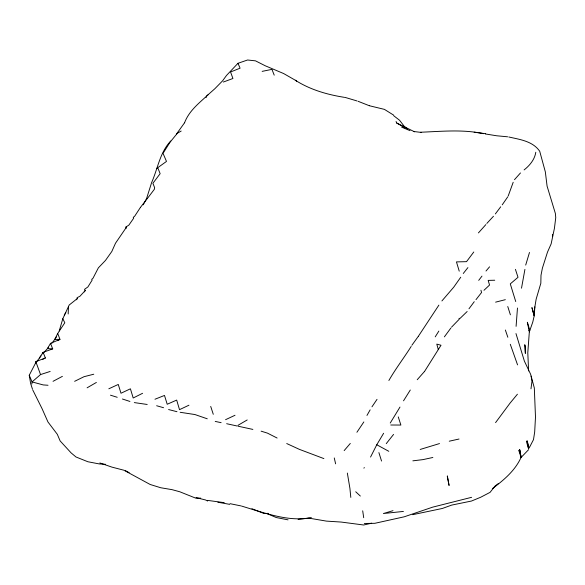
<?xml version="1.0" encoding="UTF-8"?>
<svg xmlns="http://www.w3.org/2000/svg" width="585" height="585" viewBox="0 0 585 585"><rect width="100%" height="100%" fill="white"/><g stroke="black" fill="none" stroke-linecap="round" stroke-linejoin="round"><path stroke-width="0.88" d="M517.469 308.017L516.094 326.35M68.167 313.984L68.489 306.54L69.198 305.012L77.469 298.445L77.066 297.699L79.86 296.324L85.249 290.54L84.518 289.348L87.904 286.942L92.145 280.113L91.728 279.359L92.964 278.314L98.375 267.842L105.454 260.457L111.808 251.499L115.508 243.214L126.36 227.331L126.009 226.943L128.839 225.145L133.702 218.183L133.27 217.327L134.594 216.34L140.356 207.529M508.76 136.978C519.889 139.53 532.642 141.065 539.714 151.252L545.337 171.88L547.085 186.125L555.362 213.423L555.75 217.62L554.419 228.362L551.136 243.886L547.487 252.15L542.397 268.142L540.993 275.323L540.832 283.257L536.153 299.147L534.873 306.825L534.207 315.82L532.774 322.072L529.33 331.9L527.794 352.755L528.599 370.948M31.861 383.979L32.051 381.91L29.25 375.256L35.473 363.226L41.045 355.914M530.975 388.835L531.977 381.223L531.129 376.148M524.92 269.4L521.506 288.2M533.696 314.218L531.919 307.586L534.207 315.82L533.696 314.218L534.873 306.825M535.794 152.254C534.719 159.522 529.717 165.482 524.116 169.913M35.473 363.226L35.817 361.647L45.367 357.969L43.129 352.338L52.708 348.879L50.493 343.395L59.977 339.337L57.71 333.487L64.811 322.766L62.814 318.723L68.489 306.54M525.696 265.071L529.491 252.449M42.727 353.823L43.129 352.338L39.356 357.998M59.231 330.927L62.814 318.723M508.204 195.982L513.191 182.271M206.103 97.578L206.651 95.984L214.834 88.744L222.607 80.81L226.461 75.509L237.963 63.304L247.565 59.999L255.506 60.847L265.21 65.761L283.63 73.542L296.683 81.008L295.33 80.262C310.226 89.739 327.132 94.616 344.448 97.351M143.237 204.808L146.564 198.593L151.61 182.608C157.796 168.663 159.859 152.444 170.747 141.007M370.554 457.06L376.777 444.754L383.628 433.258M57.71 333.487L54.771 339.41L51.78 343.322M363.841 421.939L356.916 432.264M184.553 122.791C188.992 110.894 199.039 103.135 207.989 94.865M366.963 415.438L370.144 409.851M390.246 423.035L399.979 407.072M50.493 343.395L47.443 348.609L43.904 352.521M438.304 349.581L436.79 344.112L441.01 345.245L424.761 371.109M403.533 400.813L410.29 390.012M411.175 346.437C403.935 357.932 395.65 368.696 388.879 380.499M435.218 336.858L438.845 331.088M438.874 305.136L418.355 336.295M363.907 468.175L364.316 467.547M56.504 336.748L54.771 339.41L59.977 339.337L57.739 340.704M371.965 406.824L377.011 399.358M460.739 277.231L453.697 287.22L441.909 300.939M184.516 122.843L176.494 134.023M502.215 204.852L507.773 196.816M64.277 314.942L65.827 312.734M84.277 291.886L85.249 290.54M411.862 345.282L418.224 336.47M444.373 336.865L450.867 328.053M468.973 308.785L474.259 301.692M473.777 252.003L466.523 261.663L456.454 261.897L459.24 271.162M495.349 213.934L500.723 206.79M528.577 449.682L521.045 457.507L518.91 450.669L519.692 449.624L521.052 457.47C515.078 470.64 503.824 480.066 492.607 488.453M147.727 198.03L154.352 189.291L154.63 187.639L152.89 183.302L160.151 173.665L157.95 168.246M478.713 280.361L481.974 276.098M140.458 207.382L147.427 198.395M475.978 299.659L481.579 292.478L480.936 290.219M495.568 422.626L510.054 403.116L517.418 394.21M463.261 273.495L467.912 267.601M386.254 443.635L393.573 434.406M76.343 299.791L77.469 298.445M485.996 271.023L489.572 266.826M48.584 347.278L47.443 348.609L52.708 348.879M344.155 450.611L350.298 443.445M417.229 379.716L424.498 371.475M514.478 179.69L520.474 172.948M478.428 232.903L485.857 224.596M486.844 223.433L493.484 216.245M451.525 327.183L459.284 319.183L459.042 318.372L460.051 318.386L467.152 311.52M483.963 290.299L489.543 285.063L488.175 280.398L494.742 280.23M50.171 371.446L40.54 374.575L32.051 381.91L43.202 384.923L48.014 385.259M498.486 483.459L495.005 486.091L490.062 492.358L480.738 497.228L471.488 501.038L451.73 505.082L442.333 508.467L412.732 514.668M156.904 168.319L166.498 161.416L163.025 153.336L170.059 142.192L177.416 133.197L181.189 131.04M237.927 425.353L247.206 419.95M87.099 387.818L96.386 382.444M42.317 359.592L45.367 357.969M53.045 381.318L62.398 376.352M142.579 393.296L133.19 397.997L130.418 388.806L120.985 393.237L118.272 384.44L108.832 388.791M74.631 381.318L84.035 376.696L93.761 374.217M188.94 405.208L179.515 409.661L176.677 400.082L167.208 404.257L164.495 395.445L154.966 399.241M225.583 419.679L235.016 415.27M223.36 82.032L232.925 78.492L230.563 71.984L240.084 68.182L237.963 63.304M420.198 449.448L439.51 443.569M393.003 510.668L383.416 513.528L403.423 511.429M471.612 497.316L432.703 507.136L404.235 516.804L374.853 523.304L364.309 523.48M495.612 302.152L505.338 299.674M371.68 523.187L363.687 525.001L341.15 522.054L326.408 521.111L308.953 518.142L298.079 519.363M449.258 441.2L459.028 439.028M432.863 457.477L423.021 459.613L412.864 460.841M262.153 71.37L271.952 69.359L274.211 75.151M528.789 330.306L529.798 330.181L527.348 322.262L529.33 331.9M311.33 517.557C291.783 521.484 272.573 515.465 254.029 509.893L241.473 506.032M420.652 132.225C441.646 131.42 462.932 129.205 483.656 133.687M268.157 513.352L264.127 513.55L251.916 508.731M200.714 498.142L195.661 498.127L179.785 491.766L172.027 489.652L160.751 487.751L150.177 484.49L123.91 470.223L111.962 467.13L99.845 462.954M390.765 425.002L400.879 425.054L398.261 416.908M105.571 464.293L99.253 463.927L87.874 461.748L75.97 456.973L71.107 452.885L60.145 440.936L57.315 434.311L47.955 421.96L42.105 408.754L32.775 389.998M507.597 136.795L496.636 135.771L485.382 133.958M413.529 131.486L421.215 132.407M147.201 404.469L134.309 402.59M474.164 132.225L485.638 133.702M180.173 412.293L194.937 414.546L207.273 418.801M224.238 502.661L207.66 500.394M217.861 502.222L229.671 504.35M288.054 519.853L276.215 517.528L267.601 513.835M230.029 503.678L240.764 505.864M252.874 429.412L238.146 426.216M215.229 421.419L221.13 422.67M226.651 423.716L237.144 426.004M369.508 105.768L384.425 109.373L393.727 115.194M196.077 497.652L205.62 499.985L207.587 501.038M168.59 409.544L176.977 411.701M518.91 450.669L520.058 450.969L521.045 457.485L519.692 449.624M156.634 405.734L163.566 407.716M357.004 100.949L345.099 97.402M323.885 458.596L299.396 449.368L286.723 443.54M261.107 431.167L267.411 433.112L277.114 438.033M110.463 395.175L117.219 397.288M122.433 399.007L129.936 401.449M358.057 101.285L369.303 105.709M401.617 127.128L409.99 130.638M414.589 131.822L396.667 122.996L396.06 121.475M125.373 470.618L129.161 472.665M376.777 444.754L388.798 451.306M396.667 122.996L405.12 127.903M393.837 115.823L399.577 120.261L404.323 126.426L407.555 129.139M355.717 491.766L360.331 496.043M35.817 361.647L40.54 374.575M510.288 344.28L517.557 364.886M505.367 330.02L507.839 337.252M210.71 406.429L213.284 414.304M515.422 269.349L518.01 277.297L510.288 283.886L515.729 301.553M32.475 389.149L30.632 383.475L29.25 375.256M507.758 306.525L510.398 314.832M378.89 452.593L381.552 461.06M527.048 440.52L529.125 448.081L533.491 439.627L534.683 431.971L535.487 417.068L534.324 387.979L530.602 374.21L524.365 361.062L515.97 333.56M334.262 457.953L335.622 463.839M347.351 473.075L349.925 488.438L350.803 497.411M362.7 510.815L363.702 517.71M552.533 234.344L552.635 236.15M126.009 226.943L126.06 228.494M527.378 441.741L526.412 441.426L528.555 448.805L527.378 441.741M447.313 476.066L449.046 485.345L447.313 476.066M525.242 346.196L524.745 344.711L525.352 353.391L525.242 346.196"/></g></svg>
